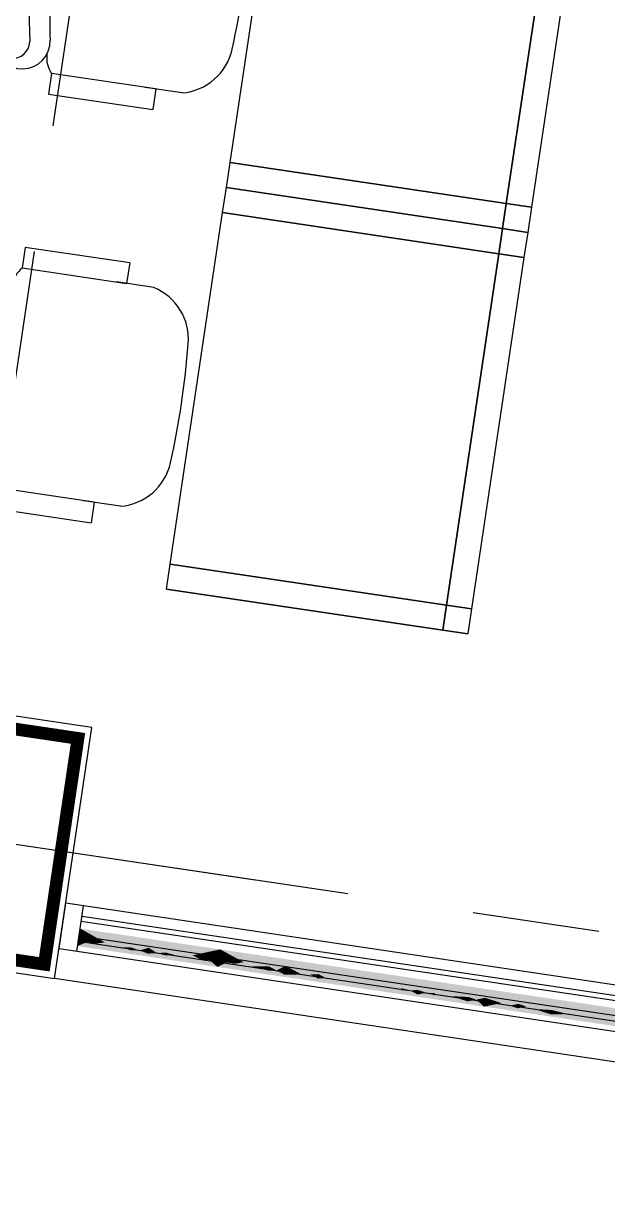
# Model space of a CAD drawing. Header units: millimetres. Extents: x 338 to 506, y 179 to 335.
# Drawn here: x 410.227 to 411.377, y 241.507 to 243.834 of the extents above; entities that cross this region are included whole.
import ezdxf

# ---------------------------------------------------------------- set-up
doc = ezdxf.new("R2010")
doc.units = ezdxf.units.MM
doc.linetypes.add('CENTER', pattern=[2, 1.25, -0.25, 0.25, -0.25])
doc.linetypes.add('DASHED2', pattern=[0.375, 0.25, -0.125])
for name, color, linetype in [('COLUMNAS', 252, 'Continuous'), ('CUBIERTA', 254, 'Continuous'), ('EJES-COLUMNAS', 3, 'CENTER'), ('EJES_DE_COLUMNA', 255, 'DASHED2'), ('MUROS', 32, 'Continuous'), ('PUPITRES', 8, 'Continuous'), ('REJAS', 151, 'Continuous')]:
    doc.layers.add(name, color=color, linetype=linetype)

# ---------------------------------------------------------------- blocks, each defined once
blk = doc.blocks.new('SILLA-AULA')
at = {"layer": 'PUPITRES'}
for p, q in [((-0.3089, 0.1635), (-0.3089, 0.0888)), ((0.1271, 0.1618), (0.1271, 0.0881)), ((-0.3498, 0.1091), (-0.3498, -0.0987)), ((-0.3498, 0.1091), (-0.3089, 0.1091)), ((-0.3089, -0.0987), (-0.3089, 0.1091)), ((0.1269, 0.1096), (0.168, 0.1096)), ((0.1271, 0.1088), (0.1271, -0.0982)), ((0.168, -0.0982), (0.168, 0.1096)), ((-0.3498, -0.0987), (-0.3089, -0.0987)), ((0.1271, -0.0982), (0.168, -0.0982))]:
    blk.add_line(p, q, dxfattribs=at)
for centre, radius, start, end in [((-0.2016, 0.1365), 0.1106, 94.0766, 165.8334), ((-0.0911, -1.4149), 1.6658, 85.9234, 94.0766), ((0.0195, 0.1365), 0.1106, 13.2566, 85.9234), ((-0.2542, -0.1649), 0.0553, 80.2478, 260.1012), ((-0.2715, -0.0584), 0.0549, 227.1618, 267.5717), ((-0.0727, 0.7859), 0.9127, 259.1286, 268.8433), ((-0.1095, 0.7859), 0.9127, 271.1567, 280.8714), ((0.072, -0.1649), 0.0553, 279.8988, 99.7522), ((0.0898, -0.0579), 0.0549, 270.7226, 312.8382), ((-0.2498, -0.1856), 0.0362, 85.0872, 250.3213), ((-0.0876, 0.6001), 0.7663, 258.0112, 281.9888), ((0.0746, -0.1846), 0.0352, 274.9128, 94.9128), ((-0.0911, 0.5988), 0.8362, 258.0899, 281.9101)]:
    blk.add_arc(centre, radius, start, end, dxfattribs=at)
blk = doc.blocks.new('*U152')
at = {"layer": 'PUPITRES'}
for p, q in [((1.75, -0.14972), (2.45, -0.14972)), ((2.45, -0.14972), (2.45, -0.19972)), ((2.45, -0.19972), (2.45, -0.14972)), ((2.45, -0.14972), (2.5, -0.14972)), ((2.5, -0.19972), (2.5, -0.14972)), ((2.5, -0.14972), (2.55, -0.14972)), ((2.5, -0.19972), (2.5, -0.14972)), ((2.5, -0.14972), (2.5, -0.19972)), ((2.55, -0.14972), (2.55, -0.19972)), ((2.55, -0.19972), (2.55, -0.14972)), ((2.55, -0.14972), (3.25, -0.14972)), ((3.25, -0.14972), (3.25, -0.19972)), ((3.25, -0.19972), (3.25, -0.14972)), ((3.25, -0.14972), (3.3, -0.14972)), ((3.3, -0.19972), (3.3, -0.14972)), ((3.3, -0.14972), (3.3, -0.19972)), ((2.45, -0.19972), (1.75, -0.19972)), ((1.75, -0.19972), (2.45, -0.19972)), ((2.45, -0.74972), (2.45, -0.19972)), ((2.45, -0.19972), (2.5, -0.19972)), ((2.5, -0.19972), (2.45, -0.19972)), ((2.45, -0.19972), (2.45, -0.74972)), ((2.5, -0.74972), (2.5, -0.19972)), ((2.5, -0.19972), (2.55, -0.19972)), ((2.55, -0.19972), (2.5, -0.19972)), ((2.5, -0.74972), (2.5, -0.19972)), ((2.5, -0.19972), (2.5, -0.74972)), ((2.55, -0.19972), (2.55, -0.74972)), ((3.25, -0.19972), (2.55, -0.19972)), ((2.55, -0.74972), (2.55, -0.19972)), ((2.55, -0.19972), (3.25, -0.19972)), ((3.25, -0.74972), (3.25, -0.19972)), ((3.25, -0.19972), (3.3, -0.19972)), ((3.3, -0.19972), (3.25, -0.19972)), ((3.25, -0.19972), (3.25, -0.74972)), ((3.3, -0.74972), (3.3, -0.19972)), ((3.3, -0.19972), (3.3, -0.74972)), ((2.45, -0.74972), (1.75, -0.74972)), ((2.5, -0.74972), (2.45, -0.74972)), ((2.55, -0.74972), (2.5, -0.74972)), ((3.25, -0.74972), (2.55, -0.74972)), ((3.3, -0.74972), (3.25, -0.74972))]:
    blk.add_line(p, q, dxfattribs=at)
at = {"layer": 'MUROS'}
for p in [(2.20139, -1.02539), (3.02485, -1.02539)]:
    blk.add_blockref('SILLA-AULA', p, dxfattribs=at)
blk = doc.blocks.new('*U153')
at = {"layer": 'MUROS', "color": 0, "linetype": 'ByBlock'}
blk.add_blockref('*U152', (0, 0), dxfattribs=at)
blk = doc.blocks.new('*U154')
at = {"layer": 'MUROS'}
blk.add_blockref('*U153', (3.31529, 5.63845), dxfattribs=at)
blk = doc.blocks.new('*U194')
at = {"layer": 'REJAS', "color": 18, "linetype": 'Continuous', "extrusion": (0, 0, -1)}
for points in [[(-2954.9401, 1964.7104, 0.0017), (-2954.9371, 1964.6407, 0.0017), (-2954.9313, 1964.7801, 0.0017)], [(-2954.9313, 1964.7801, 0.0017), (-2954.9371, 1964.6407, 0.0017), (-2954.9313, 1964.6407, 0.0017)], [(-2954.9313, 1964.7801, 0.0017), (-2954.9408, 1964.7743, 0.0017), (-2954.9422, 1964.7627, 0.0017)], [(-2954.936, 1964.7772, 0.0017), (-2954.9313, 1964.7801, 0.0017), (-2954.9403, 1964.7782, 0.0017)], [(-2954.9313, 1964.7801, 0.0017), (-2954.9401, 1964.7801, 0.0017), (-2954.9403, 1964.7782, 0.0017)], [(-2954.9357, 1964.7453, 0.0017), (-2954.9313, 1964.7801, 0.0017), (-2954.9415, 1964.7453, 0.0017)], [(-2954.9313, 1964.7801, 0.0017), (-2954.9422, 1964.7627, 0.0017), (-2954.9415, 1964.7453, 0.0017)], [(-2954.9408, 1964.7743, 0.0017), (-2954.936, 1964.7772, 0.0017), (-2954.9403, 1964.7782, 0.0017)], [(-2954.9488, 1964.6407, 0.0017), (-2954.9401, 1964.7104, 0.0017), (-2954.9663, 1964.7801, 0.0017)], [(-2954.9401, 1964.7801, 0.0017), (-2954.9488, 1964.7801, 0.0017), (-2954.9403, 1964.7782, 0.0017)], [(-2954.9488, 1964.7801, 0.0017), (-2954.9448, 1964.7772, 0.0017), (-2954.9403, 1964.7782, 0.0017)], [(-2954.9403, 1964.7782, 0.0017), (-2954.9448, 1964.7772, 0.0017), (-2954.9408, 1964.7743, 0.0017)], [(-2954.9408, 1964.7743, 0.0017), (-2954.9488, 1964.7801, 0.0017), (-2954.9503, 1964.7685, 0.0017)], [(-2954.9408, 1964.7743, 0.0017), (-2954.9503, 1964.7685, 0.0017), (-2954.9422, 1964.7627, 0.0017)], [(-2954.9415, 1964.7453, 0.0017), (-2954.9422, 1964.7627, 0.0017), (-2954.9532, 1964.7453, 0.0017)], [(-2954.9532, 1964.7453, 0.0017), (-2954.9422, 1964.7627, 0.0017), (-2954.9503, 1964.7685, 0.0017)], [(-2954.9488, 1964.6407, 0.0017), (-2954.9663, 1964.7801, 0.0017), (-2954.9663, 1964.5013, 0.0017)], [(-2954.9488, 1964.7801, 0.0017), (-2954.9663, 1964.7801, 0.0017), (-2954.9503, 1964.7685, 0.0017)], [(-2954.9663, 1964.7801, 0.0017), (-2954.9597, 1964.7627, 0.0017), (-2954.9503, 1964.7685, 0.0017)], [(-2954.9503, 1964.7685, 0.0017), (-2954.9597, 1964.7627, 0.0017), (-2954.9532, 1964.7453, 0.0017)], [(-2954.9401, 1964.7104, 0.0017), (-2954.9357, 1964.7453, 0.0017), (-2954.9415, 1964.7453, 0.0017)], [(-2954.9466, 1964.7278, 0.0017), (-2954.9401, 1964.7104, 0.0017), (-2954.9415, 1964.7453, 0.0017)], [(-2954.9532, 1964.7453, 0.0017), (-2954.9466, 1964.7278, 0.0017), (-2954.9415, 1964.7453, 0.0017)], [(-2954.9422, 1964.693, 0.0017), (-2954.9386, 1964.6756, 0.0017), (-2954.9401, 1964.7104, 0.0017)], [(-2954.9422, 1964.693, 0.0017), (-2954.9444, 1964.6756, 0.0017), (-2954.9404, 1964.6843, 0.0017)], [(-2954.9408, 1964.6581, 0.0017), (-2954.9371, 1964.6407, 0.0017), (-2954.9386, 1964.6756, 0.0017)], [(-2954.9424, 1964.6799, 0.0017), (-2954.9386, 1964.6756, 0.0017), (-2954.9404, 1964.6843, 0.0017)], [(-2954.9405, 1964.6777, 0.0017), (-2954.9418, 1964.677, 0.0017), (-2954.9386, 1964.6756, 0.0017)], [(-2954.9386, 1964.6756, 0.0017), (-2954.9418, 1964.677, 0.0017), (-2954.9415, 1964.6756, 0.0017)], [(-2954.9415, 1964.6756, 0.0017), (-2954.9412, 1964.6741, 0.0017), (-2954.9386, 1964.6756, 0.0017)], [(-2954.9386, 1964.6756, 0.0017), (-2954.9412, 1964.6741, 0.0017), (-2954.9396, 1964.6734, 0.0017)], [(-2954.9426, 1964.6669, 0.0017), (-2954.9408, 1964.6581, 0.0017), (-2954.9386, 1964.6756, 0.0017)], [(-2954.9412, 1964.6741, 0.0017), (-2954.9406, 1964.6712, 0.0017), (-2954.9396, 1964.6734, 0.0017)], [(-2954.9424, 1964.6799, 0.0017), (-2954.9418, 1964.677, 0.0017), (-2954.9405, 1964.6777, 0.0017)], [(-2954.9426, 1964.6669, 0.0017), (-2954.9406, 1964.6712, 0.0017), (-2954.9444, 1964.6756, 0.0017)], [(-2954.9406, 1964.6712, 0.0017), (-2954.9412, 1964.6741, 0.0017), (-2954.9425, 1964.6734, 0.0017)], [(-2954.9444, 1964.6756, 0.0017), (-2954.9488, 1964.6407, 0.0017), (-2954.9408, 1964.6581, 0.0017)], [(-2954.9425, 1964.6734, 0.0017), (-2954.9412, 1964.6741, 0.0017), (-2954.9444, 1964.6756, 0.0017)], [(-2954.9444, 1964.6756, 0.0017), (-2954.9412, 1964.6741, 0.0017), (-2954.9415, 1964.6756, 0.0017)], [(-2954.9415, 1964.6756, 0.0017), (-2954.9418, 1964.677, 0.0017), (-2954.9444, 1964.6756, 0.0017)], [(-2954.9418, 1964.677, 0.0017), (-2954.9424, 1964.6799, 0.0017), (-2954.9434, 1964.6777, 0.0017)], [(-2954.9444, 1964.6756, 0.0017), (-2954.9418, 1964.677, 0.0017), (-2954.9434, 1964.6777, 0.0017)], [(-2954.941, 1964.6451, 0.0017), (-2954.9371, 1964.6407, 0.0017), (-2954.9409, 1964.6494, 0.0017)], [(-2954.9371, 1964.6407, 0.0017), (-2954.939, 1964.6494, 0.0017), (-2954.9409, 1964.6494, 0.0017)], [(-2954.9409, 1964.6494, 0.0017), (-2954.939, 1964.6494, 0.0017), (-2954.9408, 1964.6581, 0.0017)], [(-2954.9408, 1964.6581, 0.0017), (-2954.9428, 1964.6538, 0.0017), (-2954.9409, 1964.6494, 0.0017)], [(-2954.9428, 1964.6538, 0.0017), (-2954.9448, 1964.6494, 0.0017), (-2954.9409, 1964.6494, 0.0017)], [(-2954.9448, 1964.6494, 0.0017), (-2954.941, 1964.6451, 0.0017), (-2954.9409, 1964.6494, 0.0017)], [(-2954.9436, 1964.6436, 0.0017), (-2954.941, 1964.6451, 0.0017), (-2954.9448, 1964.6494, 0.0017)], [(-2954.9448, 1964.6494, 0.0017), (-2954.9468, 1964.6451, 0.0017), (-2954.9436, 1964.6436, 0.0017)], [(-2954.9313, 1964.6407, 0.0017), (-2954.9371, 1964.6407, 0.0017), (-2954.9313, 1964.5013, 0.0017)], [(-2954.9313, 1964.5013, 0.0017), (-2954.9371, 1964.6407, 0.0017), (-2954.9401, 1964.571, 0.0017)], [(-2954.9371, 1964.6407, 0.0017), (-2954.941, 1964.6451, 0.0017), (-2954.9436, 1964.6436, 0.0017)], [(-2954.943, 1964.6407, 0.0017), (-2954.9371, 1964.6407, 0.0017), (-2954.9436, 1964.6436, 0.0017)], [(-2954.9408, 1964.6233, 0.0017), (-2954.9386, 1964.6059, 0.0017), (-2954.9371, 1964.6407, 0.0017)], [(-2954.941, 1964.6364, 0.0017), (-2954.9371, 1964.6407, 0.0017), (-2954.9436, 1964.6378, 0.0017)], [(-2954.9371, 1964.6407, 0.0017), (-2954.943, 1964.6407, 0.0017), (-2954.9436, 1964.6378, 0.0017)], [(-2954.939, 1964.632, 0.0017), (-2954.9371, 1964.6407, 0.0017), (-2954.9409, 1964.632, 0.0017)], [(-2954.9371, 1964.6407, 0.0017), (-2954.941, 1964.6364, 0.0017), (-2954.9409, 1964.632, 0.0017)], [(-2954.9426, 1964.6146, 0.0017), (-2954.9386, 1964.6059, 0.0017), (-2954.9408, 1964.6233, 0.0017)], [(-2954.9408, 1964.6233, 0.0017), (-2954.939, 1964.632, 0.0017), (-2954.9409, 1964.632, 0.0017)], [(-2954.9488, 1964.6407, 0.0017), (-2954.9663, 1964.5013, 0.0017), (-2954.9401, 1964.571, 0.0017)], [(-2954.9444, 1964.6059, 0.0017), (-2954.9408, 1964.6233, 0.0017), (-2954.9488, 1964.6407, 0.0017)], [(-2954.9428, 1964.6277, 0.0017), (-2954.9408, 1964.6233, 0.0017), (-2954.9409, 1964.632, 0.0017)], [(-2954.9409, 1964.632, 0.0017), (-2954.941, 1964.6364, 0.0017), (-2954.9448, 1964.632, 0.0017)], [(-2954.9448, 1964.632, 0.0017), (-2954.9428, 1964.6277, 0.0017), (-2954.9409, 1964.632, 0.0017)], [(-2954.9448, 1964.632, 0.0017), (-2954.941, 1964.6364, 0.0017), (-2954.9436, 1964.6378, 0.0017)], [(-2954.9488, 1964.6407, 0.0017), (-2954.943, 1964.6407, 0.0017), (-2954.9436, 1964.6436, 0.0017)], [(-2954.943, 1964.6407, 0.0017), (-2954.9488, 1964.6407, 0.0017), (-2954.9436, 1964.6378, 0.0017)], [(-2954.9468, 1964.6451, 0.0017), (-2954.9488, 1964.6407, 0.0017), (-2954.9436, 1964.6436, 0.0017)], [(-2954.9488, 1964.6407, 0.0017), (-2954.9468, 1964.6364, 0.0017), (-2954.9436, 1964.6378, 0.0017)], [(-2954.9436, 1964.6378, 0.0017), (-2954.9468, 1964.6364, 0.0017), (-2954.9448, 1964.632, 0.0017)], [(-2954.9386, 1964.6059, 0.0017), (-2954.9396, 1964.6081, 0.0017), (-2954.9412, 1964.6073, 0.0017)], [(-2954.9415, 1964.6059, 0.0017), (-2954.9386, 1964.6059, 0.0017), (-2954.9412, 1964.6073, 0.0017)], [(-2954.9401, 1964.571, 0.0017), (-2954.9386, 1964.6059, 0.0017), (-2954.9422, 1964.5884, 0.0017)], [(-2954.9405, 1964.6037, 0.0017), (-2954.9386, 1964.6059, 0.0017), (-2954.9418, 1964.6044, 0.0017)], [(-2954.9386, 1964.6059, 0.0017), (-2954.9415, 1964.6059, 0.0017), (-2954.9418, 1964.6044, 0.0017)], [(-2954.9424, 1964.6015, 0.0017), (-2954.9404, 1964.5972, 0.0017), (-2954.9386, 1964.6059, 0.0017)], [(-2954.9412, 1964.6073, 0.0017), (-2954.9396, 1964.6081, 0.0017), (-2954.9406, 1964.6102, 0.0017)], [(-2954.9422, 1964.5884, 0.0017), (-2954.9404, 1964.5972, 0.0017), (-2954.9444, 1964.6059, 0.0017)], [(-2954.9424, 1964.6015, 0.0017), (-2954.9405, 1964.6037, 0.0017), (-2954.9418, 1964.6044, 0.0017)], [(-2954.9426, 1964.6146, 0.0017), (-2954.9444, 1964.6059, 0.0017), (-2954.9406, 1964.6102, 0.0017)], [(-2954.9406, 1964.6102, 0.0017), (-2954.9425, 1964.6081, 0.0017), (-2954.9412, 1964.6073, 0.0017)], [(-2954.9425, 1964.6081, 0.0017), (-2954.9444, 1964.6059, 0.0017), (-2954.9412, 1964.6073, 0.0017)], [(-2954.9444, 1964.6059, 0.0017), (-2954.9415, 1964.6059, 0.0017), (-2954.9412, 1964.6073, 0.0017)], [(-2954.9415, 1964.6059, 0.0017), (-2954.9444, 1964.6059, 0.0017), (-2954.9418, 1964.6044, 0.0017)], [(-2954.9444, 1964.6059, 0.0017), (-2954.9434, 1964.6037, 0.0017), (-2954.9418, 1964.6044, 0.0017)], [(-2954.9418, 1964.6044, 0.0017), (-2954.9434, 1964.6037, 0.0017), (-2954.9424, 1964.6015, 0.0017)], [(-2954.9401, 1964.571, 0.0017), (-2954.9415, 1964.5362, 0.0017), (-2954.9357, 1964.5362, 0.0017)], [(-2954.9466, 1964.5536, 0.0017), (-2954.9415, 1964.5362, 0.0017), (-2954.9401, 1964.571, 0.0017)], [(-2954.9532, 1964.5362, 0.0017), (-2954.9415, 1964.5362, 0.0017), (-2954.9466, 1964.5536, 0.0017)], [(-2954.9357, 1964.5362, 0.0017), (-2954.9415, 1964.5362, 0.0017), (-2954.9313, 1964.5013, 0.0017)], [(-2954.9313, 1964.5013, 0.0017), (-2954.9415, 1964.5362, 0.0017), (-2954.9422, 1964.5188, 0.0017)], [(-2954.9415, 1964.5362, 0.0017), (-2954.9532, 1964.5362, 0.0017), (-2954.9422, 1964.5188, 0.0017)], [(-2954.9532, 1964.5362, 0.0017), (-2954.9503, 1964.5129, 0.0017), (-2954.9422, 1964.5188, 0.0017)], [(-2954.9503, 1964.5129, 0.0017), (-2954.9532, 1964.5362, 0.0017), (-2954.9597, 1964.5188, 0.0017)], [(-2954.9313, 1964.5013, 0.0017), (-2954.9422, 1964.5188, 0.0017), (-2954.9408, 1964.5071, 0.0017)], [(-2954.9408, 1964.5071, 0.0017), (-2954.9403, 1964.5033, 0.0017), (-2954.936, 1964.5042, 0.0017)], [(-2954.9403, 1964.5033, 0.0017), (-2954.9408, 1964.5071, 0.0017), (-2954.9448, 1964.5042, 0.0017)], [(-2954.9408, 1964.5071, 0.0017), (-2954.9422, 1964.5188, 0.0017), (-2954.9503, 1964.5129, 0.0017)], [(-2954.9408, 1964.5071, 0.0017), (-2954.9503, 1964.5129, 0.0017), (-2954.9488, 1964.5013, 0.0017)], [(-2954.9488, 1964.5013, 0.0017), (-2954.9503, 1964.5129, 0.0017), (-2954.9663, 1964.5013, 0.0017)], [(-2954.9663, 1964.5013, 0.0017), (-2954.9503, 1964.5129, 0.0017), (-2954.9597, 1964.5188, 0.0017)], [(-2954.936, 1964.5042, 0.0017), (-2954.9403, 1964.5033, 0.0017), (-2954.9313, 1964.5013, 0.0017)], [(-2954.9313, 1964.5013, 0.0017), (-2954.9403, 1964.5033, 0.0017), (-2954.9401, 1964.5013, 0.0017)], [(-2954.9401, 1964.236, 0.0017), (-2954.9313, 1963.9707, 0.0017), (-2954.9313, 1964.5013, 0.0017)], [(-2954.9313, 1964.5013, 0.0017), (-2954.941, 1964.4958, 0.0017), (-2954.9428, 1964.4847, 0.0017)], [(-2954.9361, 1964.4986, 0.0017), (-2954.9313, 1964.5013, 0.0017), (-2954.9404, 1964.4995, 0.0017)], [(-2954.9313, 1964.5013, 0.0017), (-2954.9401, 1964.5013, 0.0017), (-2954.9404, 1964.4995, 0.0017)], [(-2954.9368, 1964.4682, 0.0017), (-2954.9313, 1964.5013, 0.0017), (-2954.9426, 1964.4682, 0.0017)], [(-2954.9313, 1964.5013, 0.0017), (-2954.9428, 1964.4847, 0.0017), (-2954.9426, 1964.4682, 0.0017)], [(-2954.9422, 1964.435, 0.0017), (-2954.9357, 1964.3687, 0.0017), (-2954.9313, 1964.5013, 0.0017)], [(-2954.941, 1964.4958, 0.0017), (-2954.9361, 1964.4986, 0.0017), (-2954.9404, 1964.4995, 0.0017)], [(-2954.9401, 1964.5013, 0.0017), (-2954.9403, 1964.5033, 0.0017), (-2954.9488, 1964.5013, 0.0017)], [(-2954.9488, 1963.9707, 0.0017), (-2954.9401, 1964.236, 0.0017), (-2954.9663, 1964.5013, 0.0017)], [(-2954.9401, 1964.5013, 0.0017), (-2954.9488, 1964.5013, 0.0017), (-2954.9404, 1964.4995, 0.0017)], [(-2954.9488, 1964.5013, 0.0017), (-2954.9403, 1964.5033, 0.0017), (-2954.9448, 1964.5042, 0.0017)], [(-2954.9488, 1964.5013, 0.0017), (-2954.9449, 1964.4986, 0.0017), (-2954.9404, 1964.4995, 0.0017)], [(-2954.9404, 1964.4995, 0.0017), (-2954.9449, 1964.4986, 0.0017), (-2954.941, 1964.4958, 0.0017)], [(-2954.941, 1964.4958, 0.0017), (-2954.9488, 1964.5013, 0.0017), (-2954.9506, 1964.4903, 0.0017)], [(-2954.941, 1964.4958, 0.0017), (-2954.9506, 1964.4903, 0.0017), (-2954.9428, 1964.4847, 0.0017)], [(-2954.9532, 1964.3687, 0.0017), (-2954.9422, 1964.435, 0.0017), (-2954.9663, 1964.5013, 0.0017)], [(-2954.9426, 1964.4682, 0.0017), (-2954.9428, 1964.4847, 0.0017), (-2954.9543, 1964.4682, 0.0017)], [(-2954.9543, 1964.4682, 0.0017), (-2954.9428, 1964.4847, 0.0017), (-2954.9506, 1964.4903, 0.0017)], [(-2954.9488, 1963.9707, 0.0017), (-2954.9663, 1964.5013, 0.0017), (-2954.9663, 1963.4401, 0.0017)], [(-2954.9488, 1964.5013, 0.0017), (-2954.9663, 1964.5013, 0.0017), (-2954.9506, 1964.4903, 0.0017)], [(-2954.9663, 1964.5013, 0.0017), (-2954.9603, 1964.4847, 0.0017), (-2954.9506, 1964.4903, 0.0017)], [(-2954.9506, 1964.4903, 0.0017), (-2954.9603, 1964.4847, 0.0017), (-2954.9543, 1964.4682, 0.0017)], [(-2954.9422, 1964.435, 0.0017), (-2954.9368, 1964.4682, 0.0017), (-2954.9426, 1964.4682, 0.0017)], [(-2954.9483, 1964.4516, 0.0017), (-2954.9422, 1964.435, 0.0017), (-2954.9426, 1964.4682, 0.0017)], [(-2954.9543, 1964.4682, 0.0017), (-2954.9483, 1964.4516, 0.0017), (-2954.9426, 1964.4682, 0.0017)], [(-2954.942, 1964.4101, 0.0017), (-2954.939, 1964.4018, 0.0017), (-2954.9406, 1964.4184, 0.0017)], [(-2954.9422, 1964.435, 0.0017), (-2954.945, 1964.4184, 0.0017), (-2954.9406, 1964.4184, 0.0017)], [(-2954.945, 1964.4184, 0.0017), (-2954.942, 1964.4101, 0.0017), (-2954.9406, 1964.4184, 0.0017)], [(-2954.945, 1964.4184, 0.0017), (-2954.9477, 1964.4018, 0.0017), (-2954.942, 1964.4101, 0.0017)], [(-2954.9417, 1964.3853, 0.0017), (-2954.9357, 1964.3687, 0.0017), (-2954.939, 1964.4018, 0.0017)], [(-2954.9405, 1964.406, 0.0017), (-2954.9429, 1964.4046, 0.0017), (-2954.939, 1964.4018, 0.0017)], [(-2954.939, 1964.4018, 0.0017), (-2954.9429, 1964.4046, 0.0017), (-2954.9433, 1964.4018, 0.0017)], [(-2954.9418, 1964.3977, 0.0017), (-2954.939, 1964.4018, 0.0017), (-2954.9438, 1964.3991, 0.0017)], [(-2954.939, 1964.4018, 0.0017), (-2954.9433, 1964.4018, 0.0017), (-2954.9438, 1964.3991, 0.0017)], [(-2954.9403, 1964.3936, 0.0017), (-2954.939, 1964.4018, 0.0017), (-2954.9418, 1964.3936, 0.0017)], [(-2954.939, 1964.4018, 0.0017), (-2954.9418, 1964.3977, 0.0017), (-2954.9418, 1964.3936, 0.0017)], [(-2954.9417, 1964.3853, 0.0017), (-2954.9403, 1964.3936, 0.0017), (-2954.9418, 1964.3936, 0.0017)], [(-2954.942, 1964.4101, 0.0017), (-2954.9429, 1964.4046, 0.0017), (-2954.9405, 1964.406, 0.0017)], [(-2954.9477, 1964.4018, 0.0017), (-2954.9532, 1964.3687, 0.0017), (-2954.9417, 1964.3853, 0.0017)], [(-2954.9432, 1964.3894, 0.0017), (-2954.9417, 1964.3853, 0.0017), (-2954.9418, 1964.3936, 0.0017)], [(-2954.9447, 1964.3936, 0.0017), (-2954.9418, 1964.3977, 0.0017), (-2954.9438, 1964.3991, 0.0017)], [(-2954.9418, 1964.3936, 0.0017), (-2954.9418, 1964.3977, 0.0017), (-2954.9447, 1964.3936, 0.0017)], [(-2954.9447, 1964.3936, 0.0017), (-2954.9432, 1964.3894, 0.0017), (-2954.9418, 1964.3936, 0.0017)], [(-2954.9429, 1964.4046, 0.0017), (-2954.942, 1964.4101, 0.0017), (-2954.9448, 1964.406, 0.0017)], [(-2954.9477, 1964.4018, 0.0017), (-2954.9429, 1964.4046, 0.0017), (-2954.9448, 1964.406, 0.0017)], [(-2954.9433, 1964.4018, 0.0017), (-2954.9429, 1964.4046, 0.0017), (-2954.9477, 1964.4018, 0.0017)], [(-2954.9438, 1964.3991, 0.0017), (-2954.9433, 1964.4018, 0.0017), (-2954.9477, 1964.4018, 0.0017)], [(-2954.9477, 1964.4018, 0.0017), (-2954.9462, 1964.3977, 0.0017), (-2954.9438, 1964.3991, 0.0017)], [(-2954.9462, 1964.3977, 0.0017), (-2954.9447, 1964.3936, 0.0017), (-2954.9438, 1964.3991, 0.0017)], [(-2954.9357, 1964.3687, 0.0017), (-2954.9387, 1964.377, 0.0017), (-2954.9435, 1964.3742, 0.0017)], [(-2954.9357, 1964.3687, 0.0017), (-2954.9376, 1964.3701, 0.0017), (-2954.9399, 1964.3696, 0.0017)], [(-2954.9399, 1964.3696, 0.0017), (-2954.9401, 1964.3687, 0.0017), (-2954.9357, 1964.3687, 0.0017)], [(-2954.9357, 1964.3687, 0.0017), (-2954.9405, 1964.3659, 0.0017), (-2954.9414, 1964.3604, 0.0017)], [(-2954.9381, 1964.3673, 0.0017), (-2954.9357, 1964.3687, 0.0017), (-2954.9402, 1964.3678, 0.0017)], [(-2954.9357, 1964.3687, 0.0017), (-2954.9401, 1964.3687, 0.0017), (-2954.9402, 1964.3678, 0.0017)], [(-2954.9384, 1964.3521, 0.0017), (-2954.9357, 1964.3687, 0.0017), (-2954.9413, 1964.3521, 0.0017)], [(-2954.9357, 1964.3687, 0.0017), (-2954.9414, 1964.3604, 0.0017), (-2954.9413, 1964.3521, 0.0017)], [(-2954.9411, 1964.3355, 0.0017), (-2954.9379, 1964.3024, 0.0017), (-2954.9357, 1964.3687, 0.0017)], [(-2954.9376, 1964.3701, 0.0017), (-2954.9396, 1964.3714, 0.0017), (-2954.9399, 1964.3696, 0.0017)], [(-2954.9405, 1964.3659, 0.0017), (-2954.9381, 1964.3673, 0.0017), (-2954.9402, 1964.3678, 0.0017)], [(-2954.9435, 1964.3742, 0.0017), (-2954.9387, 1964.377, 0.0017), (-2954.9417, 1964.3853, 0.0017)], [(-2954.9425, 1964.3714, 0.0017), (-2954.9396, 1964.3714, 0.0017), (-2954.9416, 1964.3728, 0.0017)], [(-2954.9396, 1964.3714, 0.0017), (-2954.942, 1964.3701, 0.0017), (-2954.9399, 1964.3696, 0.0017)], [(-2954.9396, 1964.3714, 0.0017), (-2954.9425, 1964.3714, 0.0017), (-2954.942, 1964.3701, 0.0017)], [(-2954.942, 1964.3701, 0.0017), (-2954.9444, 1964.3687, 0.0017), (-2954.9399, 1964.3696, 0.0017)], [(-2954.9444, 1964.3687, 0.0017), (-2954.9401, 1964.3687, 0.0017), (-2954.9399, 1964.3696, 0.0017)], [(-2954.9401, 1964.3687, 0.0017), (-2954.9444, 1964.3687, 0.0017), (-2954.9402, 1964.3678, 0.0017)], [(-2954.9444, 1964.3687, 0.0017), (-2954.9425, 1964.3673, 0.0017), (-2954.9402, 1964.3678, 0.0017)], [(-2954.9402, 1964.3678, 0.0017), (-2954.9425, 1964.3673, 0.0017), (-2954.9405, 1964.3659, 0.0017)], [(-2954.9405, 1964.3659, 0.0017), (-2954.9444, 1964.3687, 0.0017), (-2954.9453, 1964.3632, 0.0017)], [(-2954.9466, 1964.3024, 0.0017), (-2954.9411, 1964.3355, 0.0017), (-2954.9532, 1964.3687, 0.0017)], [(-2954.9435, 1964.3742, 0.0017), (-2954.9425, 1964.3714, 0.0017), (-2954.9416, 1964.3728, 0.0017)], [(-2954.9417, 1964.3853, 0.0017), (-2954.9474, 1964.377, 0.0017), (-2954.9435, 1964.3742, 0.0017)], [(-2954.942, 1964.3701, 0.0017), (-2954.9425, 1964.3714, 0.0017), (-2954.9444, 1964.3687, 0.0017)], [(-2954.944, 1964.3714, 0.0017), (-2954.9425, 1964.3714, 0.0017), (-2954.9435, 1964.3742, 0.0017)], [(-2954.9444, 1964.3687, 0.0017), (-2954.9425, 1964.3714, 0.0017), (-2954.944, 1964.3714, 0.0017)], [(-2954.9474, 1964.377, 0.0017), (-2954.9532, 1964.3687, 0.0017), (-2954.9435, 1964.3742, 0.0017)], [(-2954.9532, 1964.3687, 0.0017), (-2954.9444, 1964.3687, 0.0017), (-2954.9435, 1964.3742, 0.0017)], [(-2954.9444, 1964.3687, 0.0017), (-2954.9532, 1964.3687, 0.0017), (-2954.9453, 1964.3632, 0.0017)], [(-2954.9532, 1964.3687, 0.0017), (-2954.9502, 1964.3604, 0.0017), (-2954.9453, 1964.3632, 0.0017)], [(-2954.9411, 1964.3355, 0.0017), (-2954.9384, 1964.3521, 0.0017), (-2954.9413, 1964.3521, 0.0017)], [(-2954.9405, 1964.3659, 0.0017), (-2954.9453, 1964.3632, 0.0017), (-2954.9414, 1964.3604, 0.0017)], [(-2954.9442, 1964.3438, 0.0017), (-2954.9411, 1964.3355, 0.0017), (-2954.9413, 1964.3521, 0.0017)], [(-2954.9413, 1964.3521, 0.0017), (-2954.9414, 1964.3604, 0.0017), (-2954.9472, 1964.3521, 0.0017)], [(-2954.9472, 1964.3521, 0.0017), (-2954.9442, 1964.3438, 0.0017), (-2954.9413, 1964.3521, 0.0017)], [(-2954.9472, 1964.3521, 0.0017), (-2954.9414, 1964.3604, 0.0017), (-2954.9453, 1964.3632, 0.0017)], [(-2954.9453, 1964.3632, 0.0017), (-2954.9502, 1964.3604, 0.0017), (-2954.9472, 1964.3521, 0.0017)], [(-2954.9439, 1964.3189, 0.0017), (-2954.9379, 1964.3024, 0.0017), (-2954.9411, 1964.3355, 0.0017)], [(-2954.9379, 1964.3024, 0.0017), (-2954.9394, 1964.3065, 0.0017), (-2954.9418, 1964.3051, 0.0017)], [(-2954.9422, 1964.3024, 0.0017), (-2954.9379, 1964.3024, 0.0017), (-2954.9418, 1964.3051, 0.0017)], [(-2954.9407, 1964.2982, 0.0017), (-2954.9379, 1964.3024, 0.0017), (-2954.9427, 1964.2996, 0.0017)], [(-2954.9379, 1964.3024, 0.0017), (-2954.9422, 1964.3024, 0.0017), (-2954.9427, 1964.2996, 0.0017)], [(-2954.9436, 1964.2941, 0.0017), (-2954.9406, 1964.2858, 0.0017), (-2954.9379, 1964.3024, 0.0017)], [(-2954.9433, 1964.2692, 0.0017), (-2954.9401, 1964.236, 0.0017), (-2954.9379, 1964.3024, 0.0017)], [(-2954.9418, 1964.3051, 0.0017), (-2954.9394, 1964.3065, 0.0017), (-2954.9409, 1964.3106, 0.0017)], [(-2954.9433, 1964.2692, 0.0017), (-2954.9406, 1964.2858, 0.0017), (-2954.9466, 1964.3024, 0.0017)], [(-2954.9436, 1964.2941, 0.0017), (-2954.9407, 1964.2982, 0.0017), (-2954.9427, 1964.2996, 0.0017)], [(-2954.9439, 1964.3189, 0.0017), (-2954.9466, 1964.3024, 0.0017), (-2954.9409, 1964.3106, 0.0017)], [(-2954.9409, 1964.3106, 0.0017), (-2954.9437, 1964.3065, 0.0017), (-2954.9418, 1964.3051, 0.0017)], [(-2954.9437, 1964.3065, 0.0017), (-2954.9466, 1964.3024, 0.0017), (-2954.9418, 1964.3051, 0.0017)], [(-2954.9466, 1964.3024, 0.0017), (-2954.9422, 1964.3024, 0.0017), (-2954.9418, 1964.3051, 0.0017)], [(-2954.9422, 1964.3024, 0.0017), (-2954.9466, 1964.3024, 0.0017), (-2954.9427, 1964.2996, 0.0017)], [(-2954.9466, 1964.3024, 0.0017), (-2954.9451, 1964.2982, 0.0017), (-2954.9427, 1964.2996, 0.0017)], [(-2954.9427, 1964.2996, 0.0017), (-2954.9451, 1964.2982, 0.0017), (-2954.9436, 1964.2941, 0.0017)], [(-2954.9422, 1964.1697, 0.0017), (-2954.9357, 1964.1034, 0.0017), (-2954.9401, 1964.236, 0.0017)], [(-2954.9433, 1964.1365, 0.0017), (-2954.939, 1964.1365, 0.0017), (-2954.9422, 1964.1697, 0.0017)], [(-2954.939, 1964.1365, 0.0017), (-2954.9417, 1964.12, 0.0017), (-2954.9357, 1964.1034, 0.0017)], [(-2954.939, 1964.1365, 0.0017), (-2954.9433, 1964.1365, 0.0017), (-2954.9417, 1964.12, 0.0017)], [(-2954.9417, 1964.12, 0.0017), (-2954.9433, 1964.1365, 0.0017), (-2954.9444, 1964.1034, 0.0017)], [(-2954.9396, 1964.1061, 0.0017), (-2954.9372, 1964.1075, 0.0017), (-2954.9387, 1964.1117, 0.0017)], [(-2954.9387, 1964.1117, 0.0017), (-2954.9402, 1964.1158, 0.0017), (-2954.9416, 1964.1117, 0.0017)], [(-2954.9387, 1964.1117, 0.0017), (-2954.9416, 1964.1075, 0.0017), (-2954.9396, 1964.1061, 0.0017)], [(-2954.9416, 1964.1117, 0.0017), (-2954.9416, 1964.1075, 0.0017), (-2954.9387, 1964.1117, 0.0017)], [(-2954.9402, 1964.1158, 0.0017), (-2954.9417, 1964.12, 0.0017), (-2954.9416, 1964.1117, 0.0017)], [(-2954.9417, 1964.12, 0.0017), (-2954.9431, 1964.1117, 0.0017), (-2954.9416, 1964.1117, 0.0017)], [(-2954.9431, 1964.1117, 0.0017), (-2954.9444, 1964.1034, 0.0017), (-2954.9416, 1964.1117, 0.0017)], [(-2954.9444, 1964.1034, 0.0017), (-2954.9416, 1964.1075, 0.0017), (-2954.9416, 1964.1117, 0.0017)], [(-2954.9422, 1964.037, 0.0017), (-2954.9313, 1963.9707, 0.0017), (-2954.9357, 1964.1034, 0.0017)], [(-2954.9357, 1964.1034, 0.0017), (-2954.9372, 1964.1075, 0.0017), (-2954.9396, 1964.1061, 0.0017)], [(-2954.9401, 1964.1034, 0.0017), (-2954.9357, 1964.1034, 0.0017), (-2954.9396, 1964.1061, 0.0017)], [(-2954.939, 1964.0702, 0.0017), (-2954.9357, 1964.1034, 0.0017), (-2954.9417, 1964.0868, 0.0017)], [(-2954.9372, 1964.0992, 0.0017), (-2954.9357, 1964.1034, 0.0017), (-2954.9396, 1964.1006, 0.0017)], [(-2954.9357, 1964.1034, 0.0017), (-2954.9401, 1964.1034, 0.0017), (-2954.9396, 1964.1006, 0.0017)], [(-2954.9387, 1964.0951, 0.0017), (-2954.9372, 1964.0992, 0.0017), (-2954.9396, 1964.1006, 0.0017)], [(-2954.9396, 1964.1006, 0.0017), (-2954.9416, 1964.0992, 0.0017), (-2954.9387, 1964.0951, 0.0017)], [(-2954.9387, 1964.0951, 0.0017), (-2954.9416, 1964.0992, 0.0017), (-2954.9416, 1964.0951, 0.0017)], [(-2954.9402, 1964.0909, 0.0017), (-2954.9387, 1964.0951, 0.0017), (-2954.9416, 1964.0951, 0.0017)], [(-2954.942, 1964.1048, 0.0017), (-2954.9396, 1964.1061, 0.0017), (-2954.9416, 1964.1075, 0.0017)], [(-2954.942, 1964.1048, 0.0017), (-2954.9401, 1964.1034, 0.0017), (-2954.9396, 1964.1061, 0.0017)], [(-2954.942, 1964.102, 0.0017), (-2954.9396, 1964.1006, 0.0017), (-2954.9401, 1964.1034, 0.0017)], [(-2954.942, 1964.102, 0.0017), (-2954.9416, 1964.0992, 0.0017), (-2954.9396, 1964.1006, 0.0017)], [(-2954.942, 1964.1048, 0.0017), (-2954.9444, 1964.1034, 0.0017), (-2954.9401, 1964.1034, 0.0017)], [(-2954.9444, 1964.1034, 0.0017), (-2954.942, 1964.102, 0.0017), (-2954.9401, 1964.1034, 0.0017)], [(-2954.9417, 1964.0868, 0.0017), (-2954.9402, 1964.0909, 0.0017), (-2954.9416, 1964.0951, 0.0017)], [(-2954.9444, 1964.1034, 0.0017), (-2954.942, 1964.1048, 0.0017), (-2954.9416, 1964.1075, 0.0017)], [(-2954.9416, 1964.0992, 0.0017), (-2954.9444, 1964.1034, 0.0017), (-2954.9416, 1964.0951, 0.0017)], [(-2954.9444, 1964.1034, 0.0017), (-2954.9431, 1964.0951, 0.0017), (-2954.9416, 1964.0951, 0.0017)], [(-2954.942, 1964.102, 0.0017), (-2954.9444, 1964.1034, 0.0017), (-2954.9416, 1964.0992, 0.0017)], [(-2954.9416, 1964.0951, 0.0017), (-2954.9431, 1964.0951, 0.0017), (-2954.9417, 1964.0868, 0.0017)], [(-2954.9417, 1964.0868, 0.0017), (-2954.9444, 1964.1034, 0.0017), (-2954.9433, 1964.0702, 0.0017)], [(-2954.9422, 1964.037, 0.0017), (-2954.9444, 1964.1034, 0.0017), (-2954.9488, 1963.9707, 0.0017)], [(-2954.939, 1964.0702, 0.0017), (-2954.9417, 1964.0868, 0.0017), (-2954.9433, 1964.0702, 0.0017)], [(-2954.9422, 1964.037, 0.0017), (-2954.939, 1964.0702, 0.0017), (-2954.9433, 1964.0702, 0.0017)], [(-2954.9395, 1964.0205, 0.0017), (-2954.9425, 1964.0122, 0.0017), (-2954.9368, 1964.0039, 0.0017)], [(-2954.9439, 1964.0205, 0.0017), (-2954.9395, 1964.0205, 0.0017), (-2954.9422, 1964.037, 0.0017)], [(-2954.9395, 1964.0205, 0.0017), (-2954.9439, 1964.0205, 0.0017), (-2954.9425, 1964.0122, 0.0017)], [(-2954.9425, 1964.0122, 0.0017), (-2954.9439, 1964.0205, 0.0017), (-2954.9455, 1964.0039, 0.0017)], [(-2954.9428, 1963.9873, 0.0017), (-2954.9313, 1963.9707, 0.0017), (-2954.9368, 1964.0039, 0.0017)], [(-2954.9368, 1964.0039, 0.0017), (-2954.9396, 1964.008, 0.0017), (-2954.9416, 1964.0066, 0.0017)], [(-2954.9411, 1964.0039, 0.0017), (-2954.9368, 1964.0039, 0.0017), (-2954.9416, 1964.0066, 0.0017)], [(-2954.9368, 1964.0039, 0.0017), (-2954.9407, 1964.0011, 0.0017), (-2954.9383, 1963.9997, 0.0017)], [(-2954.9407, 1964.0011, 0.0017), (-2954.9368, 1964.0039, 0.0017), (-2954.9411, 1964.0039, 0.0017)], [(-2954.9383, 1963.9997, 0.0017), (-2954.9407, 1964.0011, 0.0017), (-2954.9398, 1963.9956, 0.0017)], [(-2954.9416, 1964.0066, 0.0017), (-2954.9396, 1964.008, 0.0017), (-2954.9425, 1964.0122, 0.0017)], [(-2954.9398, 1963.9956, 0.0017), (-2954.9455, 1964.0039, 0.0017), (-2954.9428, 1963.9873, 0.0017)], [(-2954.9398, 1963.9956, 0.0017), (-2954.9407, 1964.0011, 0.0017), (-2954.9426, 1963.9997, 0.0017)], [(-2954.9426, 1963.9997, 0.0017), (-2954.9407, 1964.0011, 0.0017), (-2954.9455, 1964.0039, 0.0017)], [(-2954.9455, 1964.0039, 0.0017), (-2954.9407, 1964.0011, 0.0017), (-2954.9411, 1964.0039, 0.0017)], [(-2954.9455, 1964.0039, 0.0017), (-2954.9411, 1964.0039, 0.0017), (-2954.9416, 1964.0066, 0.0017)], [(-2954.9425, 1964.0122, 0.0017), (-2954.944, 1964.008, 0.0017), (-2954.9416, 1964.0066, 0.0017)], [(-2954.944, 1964.008, 0.0017), (-2954.9455, 1964.0039, 0.0017), (-2954.9416, 1964.0066, 0.0017)], [(-2954.9428, 1963.9873, 0.0017), (-2954.9455, 1964.0039, 0.0017), (-2954.9488, 1963.9707, 0.0017)], [(-2954.937, 1963.979, 0.0017), (-2954.941, 1963.9762, 0.0017), (-2954.9313, 1963.9707, 0.0017)], [(-2954.9313, 1963.9707, 0.0017), (-2954.941, 1963.9762, 0.0017), (-2954.9401, 1963.9707, 0.0017)], [(-2954.9379, 1963.9044, 0.0017), (-2954.9313, 1963.9707, 0.0017), (-2954.9433, 1963.9376, 0.0017)], [(-2954.9401, 1963.9707, 0.0017), (-2954.9391, 1963.9652, 0.0017), (-2954.9313, 1963.9707, 0.0017)], [(-2954.9313, 1963.9707, 0.0017), (-2954.9391, 1963.9652, 0.0017), (-2954.9343, 1963.9624, 0.0017)], [(-2954.9379, 1963.9044, 0.0017), (-2954.9357, 1963.8381, 0.0017), (-2954.9313, 1963.9707, 0.0017)], [(-2954.9401, 1963.7054, 0.0017), (-2954.9313, 1963.4401, 0.0017), (-2954.9313, 1963.9707, 0.0017)], [(-2954.9428, 1963.9873, 0.0017), (-2954.941, 1963.9762, 0.0017), (-2954.937, 1963.979, 0.0017)], [(-2954.944, 1963.968, 0.0017), (-2954.9391, 1963.9652, 0.0017), (-2954.9401, 1963.9707, 0.0017)], [(-2954.9401, 1963.9707, 0.0017), (-2954.941, 1963.9762, 0.0017), (-2954.9488, 1963.9707, 0.0017)], [(-2954.9488, 1963.9707, 0.0017), (-2954.9663, 1963.4401, 0.0017), (-2954.9401, 1963.7054, 0.0017)], [(-2954.944, 1963.968, 0.0017), (-2954.9401, 1963.9707, 0.0017), (-2954.9488, 1963.9707, 0.0017)], [(-2954.941, 1963.9762, 0.0017), (-2954.9428, 1963.9873, 0.0017), (-2954.9458, 1963.979, 0.0017)], [(-2954.9488, 1963.9707, 0.0017), (-2954.941, 1963.9762, 0.0017), (-2954.9458, 1963.979, 0.0017)], [(-2954.9488, 1963.9707, 0.0017), (-2954.9431, 1963.9624, 0.0017), (-2954.944, 1963.968, 0.0017)], [(-2954.9461, 1963.9541, 0.0017), (-2954.9431, 1963.9541, 0.0017), (-2954.9488, 1963.9707, 0.0017)], [(-2954.9488, 1963.9707, 0.0017), (-2954.9431, 1963.9541, 0.0017), (-2954.9431, 1963.9624, 0.0017)], [(-2954.9433, 1963.9376, 0.0017), (-2954.9488, 1963.9707, 0.0017), (-2954.9466, 1963.9044, 0.0017)], [(-2954.9391, 1963.9652, 0.0017), (-2954.9373, 1963.9541, 0.0017), (-2954.9343, 1963.9624, 0.0017)], [(-2954.9373, 1963.9541, 0.0017), (-2954.9391, 1963.9652, 0.0017), (-2954.9431, 1963.9624, 0.0017)], [(-2954.9431, 1963.9541, 0.0017), (-2954.9373, 1963.9541, 0.0017), (-2954.9431, 1963.9624, 0.0017)], [(-2954.9373, 1963.9541, 0.0017), (-2954.9431, 1963.9541, 0.0017), (-2954.9403, 1963.9458, 0.0017)], [(-2954.944, 1963.968, 0.0017), (-2954.9431, 1963.9624, 0.0017), (-2954.9391, 1963.9652, 0.0017)], [(-2954.9403, 1963.9458, 0.0017), (-2954.9431, 1963.9541, 0.0017), (-2954.9433, 1963.9376, 0.0017)], [(-2954.9433, 1963.9376, 0.0017), (-2954.9431, 1963.9541, 0.0017), (-2954.9461, 1963.9541, 0.0017)], [(-2954.9406, 1963.921, 0.0017), (-2954.9433, 1963.9376, 0.0017), (-2954.9466, 1963.9044, 0.0017)], [(-2954.9411, 1963.8712, 0.0017), (-2954.9357, 1963.8381, 0.0017), (-2954.9379, 1963.9044, 0.0017)], [(-2954.9406, 1963.921, 0.0017), (-2954.9436, 1963.9127, 0.0017), (-2954.9379, 1963.9044, 0.0017)], [(-2954.9407, 1963.9085, 0.0017), (-2954.9427, 1963.9072, 0.0017), (-2954.9379, 1963.9044, 0.0017)], [(-2954.9379, 1963.9044, 0.0017), (-2954.9427, 1963.9072, 0.0017), (-2954.9422, 1963.9044, 0.0017)], [(-2954.9411, 1963.8712, 0.0017), (-2954.9379, 1963.9044, 0.0017), (-2954.9439, 1963.8878, 0.0017)], [(-2954.9422, 1963.9044, 0.0017), (-2954.9418, 1963.9016, 0.0017), (-2954.9379, 1963.9044, 0.0017)], [(-2954.9379, 1963.9044, 0.0017), (-2954.9418, 1963.9016, 0.0017), (-2954.9394, 1963.9002, 0.0017)], [(-2954.9418, 1963.9016, 0.0017), (-2954.9409, 1963.8961, 0.0017), (-2954.9394, 1963.9002, 0.0017)], [(-2954.9436, 1963.9127, 0.0017), (-2954.9427, 1963.9072, 0.0017), (-2954.9407, 1963.9085, 0.0017)], [(-2954.9409, 1963.8961, 0.0017), (-2954.9466, 1963.9044, 0.0017), (-2954.9439, 1963.8878, 0.0017)], [(-2954.9409, 1963.8961, 0.0017), (-2954.9418, 1963.9016, 0.0017), (-2954.9437, 1963.9002, 0.0017)], [(-2954.9444, 1963.8381, 0.0017), (-2954.9411, 1963.8712, 0.0017), (-2954.9466, 1963.9044, 0.0017)], [(-2954.9437, 1963.9002, 0.0017), (-2954.9418, 1963.9016, 0.0017), (-2954.9466, 1963.9044, 0.0017)], [(-2954.9466, 1963.9044, 0.0017), (-2954.9418, 1963.9016, 0.0017), (-2954.9422, 1963.9044, 0.0017)], [(-2954.9422, 1963.9044, 0.0017), (-2954.9427, 1963.9072, 0.0017), (-2954.9466, 1963.9044, 0.0017)], [(-2954.9427, 1963.9072, 0.0017), (-2954.9436, 1963.9127, 0.0017), (-2954.9451, 1963.9085, 0.0017)], [(-2954.9466, 1963.9044, 0.0017), (-2954.9427, 1963.9072, 0.0017), (-2954.9451, 1963.9085, 0.0017)], [(-2954.9384, 1963.8546, 0.0017), (-2954.9414, 1963.8464, 0.0017), (-2954.9357, 1963.8381, 0.0017)], [(-2954.9428, 1963.8546, 0.0017), (-2954.9384, 1963.8546, 0.0017), (-2954.9411, 1963.8712, 0.0017)], [(-2954.9384, 1963.8546, 0.0017), (-2954.9428, 1963.8546, 0.0017), (-2954.9414, 1963.8464, 0.0017)], [(-2954.9414, 1963.8464, 0.0017), (-2954.9428, 1963.8546, 0.0017), (-2954.9444, 1963.8381, 0.0017)], [(-2954.9357, 1963.8381, 0.0017), (-2954.9385, 1963.8422, 0.0017), (-2954.9405, 1963.8408, 0.0017)], [(-2954.9401, 1963.8381, 0.0017), (-2954.9357, 1963.8381, 0.0017), (-2954.9405, 1963.8408, 0.0017)], [(-2954.9385, 1963.8339, 0.0017), (-2954.9357, 1963.8381, 0.0017), (-2954.9405, 1963.8353, 0.0017)], [(-2954.9357, 1963.8381, 0.0017), (-2954.9401, 1963.8381, 0.0017), (-2954.9405, 1963.8353, 0.0017)], [(-2954.9414, 1963.8298, 0.0017), (-2954.9384, 1963.8215, 0.0017), (-2954.9357, 1963.8381, 0.0017)], [(-2954.9411, 1963.8049, 0.0017), (-2954.9379, 1963.7717, 0.0017), (-2954.9357, 1963.8381, 0.0017)], [(-2954.9405, 1963.8408, 0.0017), (-2954.9385, 1963.8422, 0.0017), (-2954.9414, 1963.8464, 0.0017)], [(-2954.9414, 1963.8298, 0.0017), (-2954.9385, 1963.8339, 0.0017), (-2954.9405, 1963.8353, 0.0017)], [(-2954.9444, 1963.8381, 0.0017), (-2954.9401, 1963.8381, 0.0017), (-2954.9405, 1963.8408, 0.0017)], [(-2954.9401, 1963.8381, 0.0017), (-2954.9444, 1963.8381, 0.0017), (-2954.9405, 1963.8353, 0.0017)], [(-2954.9414, 1963.8464, 0.0017), (-2954.9429, 1963.8422, 0.0017), (-2954.9405, 1963.8408, 0.0017)], [(-2954.9429, 1963.8422, 0.0017), (-2954.9444, 1963.8381, 0.0017), (-2954.9405, 1963.8408, 0.0017)], [(-2954.9444, 1963.8381, 0.0017), (-2954.9429, 1963.8339, 0.0017), (-2954.9405, 1963.8353, 0.0017)], [(-2954.9405, 1963.8353, 0.0017), (-2954.9429, 1963.8339, 0.0017), (-2954.9414, 1963.8298, 0.0017)], [(-2954.9411, 1963.8049, 0.0017), (-2954.9444, 1963.8381, 0.0017), (-2954.9422, 1963.7717, 0.0017)], [(-2954.9414, 1963.8298, 0.0017), (-2954.9444, 1963.8381, 0.0017), (-2954.9428, 1963.8215, 0.0017)], [(-2954.9384, 1963.8215, 0.0017), (-2954.9414, 1963.8298, 0.0017), (-2954.9428, 1963.8215, 0.0017)], [(-2954.9428, 1963.8215, 0.0017), (-2954.9411, 1963.8049, 0.0017), (-2954.9384, 1963.8215, 0.0017)], [(-2954.9379, 1963.7717, 0.0017), (-2954.9411, 1963.8049, 0.0017), (-2954.9422, 1963.7717, 0.0017)], [(-2954.9422, 1963.7717, 0.0017), (-2954.9401, 1963.7054, 0.0017), (-2954.9379, 1963.7717, 0.0017)]]:
    blk.add_solid(points, dxfattribs=at)
blk = doc.blocks.new('V7_B10-')
at = {"layer": 'REJAS', "color": 30}
blk.add_line((2954.8613, 1962.1251, -0.0017), (2954.8613, 1964.8153), dxfattribs=at)
at = {"layer": 'REJAS', "color": 18}
for p, q in [((2954.9213, 1964.8153, -0.0033), (2954.9213, 1962.1251, -0.0017)), ((2954.9213, 1964.8153, -0.0033), (2955.0113, 1964.8153, -0.0033)), ((2955.0113, 1962.1251, -0.0017), (2955.0113, 1964.8153, -0.0033)), ((2954.9213, 1964.7801, -0.0017), (2955.0113, 1964.7801, -0.0017)), ((2954.9413, 1964.7801, -0.0017), (2954.9413, 1962.1501, -0.0017)), ((2954.9513, 1962.1501, -0.0017), (2954.9513, 1964.7801, -0.0017)), ((2954.9813, 1964.7801, -0.0017), (2954.9813, 1962.1501, -0.0017)), ((2954.9913, 1964.7801, -0.0017), (2954.9913, 1962.1501, -0.0017))]:
    blk.add_line(p, q, dxfattribs=at)
at = {"layer": 'REJAS', "color": 18, "linetype": 'Continuous'}
blk.add_blockref('*U194', (0, 0), dxfattribs=at)
blk = doc.blocks.new('EJES_ESTRUCTURALES')
at = {"layer": 'EJES_DE_COLUMNA', "color": 9, "linetype": 'CENTER'}
for p, q in [((693.56628, 131.2663), (693.56628, 199.7363)), ((661.47768, 180.06297), (759.37077, 180.06297))]:
    blk.add_line(p, q, dxfattribs=at)
blk = doc.blocks.new('COLUMNAS')
at = {"layer": 'COLUMNAS', "color": 6}
blk.add_lwpolyline([(-584.4662, 204.146), (-584.9662, 204.146), (-584.9662, 203.646), (-584.4662, 203.646), (-584.4662, 204.146)], dxfattribs=at)
at = {"layer": 'COLUMNAS', "color": 6, "const_width": 0.025}
blk.add_lwpolyline([(-584.9412, 203.6701), (-584.4912, 203.6701), (-584.4912, 204.1201), (-584.9412, 204.1201)], close=True, dxfattribs=at)
at = {"layer": 'EJES-COLUMNAS'}
blk.add_line((-584.7162, 203.2838), (-584.7162, 204.4838), dxfattribs=at)
blk.add_line((-584.7162, 203.2838), (-584.7162, 204.4838), dxfattribs=at)
blk = doc.blocks.new('A$C7152A42C')
at = {"color": 32}
blk.add_blockref('V7_B10-', (-2892.7659, -1880.28762), dxfattribs=at)
at = {"layer": 'CUBIERTA'}
blk.add_blockref('COLUMNAS', (647.06158, -119.11823), dxfattribs=at)
at = {"layer": 'EJES_DE_COLUMNA'}
blk.add_blockref('EJES_ESTRUCTURALES', (-631.22088, -95.28525), dxfattribs=at)
at = {"layer": 'MUROS', "rotation": 180}
blk.add_blockref('*U154', (69.5023, 89.31129), dxfattribs=at)

msp = doc.modelspace()

# ---------------------------------------------------------------- block references
at = {"layer": 'MUROS', "color": 32, "rotation": 81.53046525965426}
msp.add_blockref('A$C7152A42C', (484.7482, 168.0844), dxfattribs=at)

doc.saveas('drawing.dxf')
